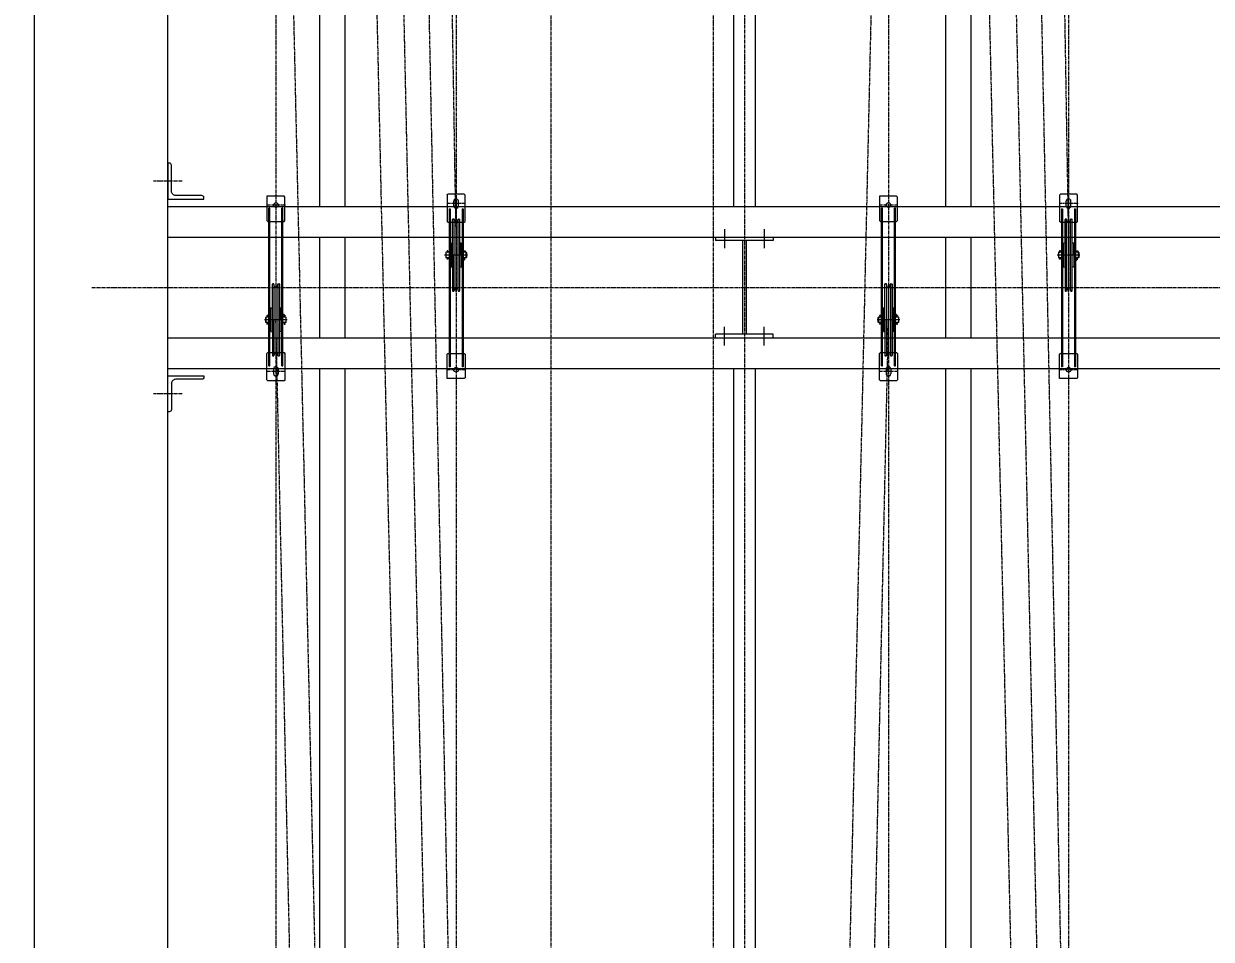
# Model space of a CAD drawing. Header units: millimetres. Extents: x 53635 to 142317, y 101101 to 147193.
# Drawn here: x 70416 to 73712, y 114912 to 117454 of the extents above; entities that cross this region are included whole.
import ezdxf

# ---------------------------------------------------------------- set-up
doc = ezdxf.new("R2010")
doc.units = ezdxf.units.MM
doc.header["$LTSCALE"] = 0.5
doc.header["$MEASUREMENT"] = 0
doc.linetypes.add('AXES2', pattern=[28.575, 19.05, -3.175, 3.175, -3.175])
doc.layers.get('0').update_dxf_attribs({"lineweight": 0})
for name, color, linetype, lineweight in [('-AXE', 1, 'AXES2', 0), ('-beton', 6, 'Continuous', 0), ('-fort', 7, 'Continuous', 0), ('AXE', 1, 'AXES2', 0), ('COT', 3, 'Continuous', 0), ('FORT', 7, 'Continuous', 0)]:
    doc.layers.add(name, color=color, linetype=linetype, lineweight=lineweight)
doc.styles.add('_TCW_TXTSTY_1', font='TIMES.TTF')
doc.styles.get("Standard").update_dxf_attribs({"font": 'TXT.SHX'})
doc.dimstyles.get("Standard").update_dxf_attribs({"dimscale": 10, "dimtxt": 1.5, "dimasz": 2, "dimexe": 1, "dimexo": 1, "dimgap": 1, "dimtad": 1, "dimrnd": 0.5, "dimdsep": 46, "dimtxsty": '_TCW_TXTSTY_1', "dimcen": 0.09, "dimclrd": 3, "dimclre": 3, "dimclrt": 3, "dimadec": 0, "dimazin": 0, "dimtfac": 1, "dimtdec": 3, "dimtmove": 0, "dimatfit": 0, "dimfxl": 1, "dimfrac": 2, "dimtolj": 1, "dimtzin": 0, "dimarcsym": 0})

# ---------------------------------------------------------------- blocks, each defined once
blk = doc.blocks.new('*D94')
at = {"layer": 'COT', "linetype": 'Continuous'}
for points in [[(69641.1, 122093), (69628.1, 121993), (69654.1, 121993)], [(69641.1, 105350.2), (69654.1, 105450.2), (69628.1, 105450.2)]]:
    blk.add_hatch(color=3, dxfattribs=at).paths.add_polyline_path(points)
at = {"linetype": 'ByBlock', "flags": 128}
for points in [[(69591.1, 114575.8), (69591.1, 114492.4), (69466.1, 114492.4), (69466.1, 114575.8)], [(69466.1, 114367.4), (69570.3, 114367.4), (69591.1, 114388.3), (69591.1, 114429.9), (69570.3, 114450.8), (69466.1, 114450.8)], [(69591.1, 114263.3), (69591.1, 114284.1), (69549.5, 114325.8), (69487, 114325.8), (69466.1, 114304.9), (69466.1, 114263.3), (69487, 114242.4), (69570.3, 114242.4), (69591.1, 114263.3)], [(69591.1, 114159.1), (69591.1, 114200.8)], [(69591.1, 114034.1), (69466.1, 114034.1), (69466.1, 114096.6), (69487, 114117.4), (69507.8, 114117.4), (69528.6, 114096.6), (69528.6, 114034.1)], [(69591.1, 113909.1), (69591.1, 113992.4), (69466.1, 113992.4), (69466.1, 113909.1), (69591.1, 113909.1)], [(69591.1, 113867.4), (69591.1, 113784.1), (69466.1, 113784.1), (69466.1, 113867.4)], [(69591.1, 113659.1), (69466.1, 113659.1)], [(69591.1, 113575.8), (69466.1, 113575.8)], [(69487, 113284.1), (69466.1, 113304.9), (69466.1, 113346.6), (69487, 113367.4), (69507.8, 113367.4), (69528.6, 113346.6), (69528.6, 113304.9), (69549.5, 113284.1), (69591.1, 113284.1), (69591.1, 113367.4)], [(69591.1, 113221.6), (69466.1, 113221.6), (69549.5, 113159.1), (69549.5, 113242.4)], [(69466.1, 113034.1), (69466.1, 113117.4), (69591.1, 113054.9)], [(69528.6, 112909.1), (69528.6, 112971.6), (69549.5, 112992.4), (69570.3, 112992.4), (69591.1, 112971.6), (69591.1, 112929.9), (69570.3, 112909.1), (69507.8, 112909.1), (69466.1, 112950.8), (69466.1, 112971.6)], [(69591.1, 112825.8), (69591.1, 112867.4)]]:
    blk.add_lwpolyline(points, dxfattribs=at)
at = {"linetype": 'ByBlock'}
for points in [[(69528.6, 114492.4), (69528.6, 114534.1)], [(69549.5, 114284.1), (69591.1, 114325.8)], [(69466.1, 114159.1), (69466.1, 114200.8)], [(69591.1, 114179.9), (69466.1, 114179.9)], [(69528.6, 114054.9), (69591.1, 114117.4)], [(69528.6, 113784.1), (69528.6, 113825.8)], [(69591.1, 113742.4), (69466.1, 113742.4)], [(69528.6, 113659.1), (69528.6, 113742.4)], [(69466.1, 113534.1), (69466.1, 113617.4)], [(69591.1, 112846.6), (69466.1, 112846.6), (69487, 112825.8)]]:
    blk.add_lwpolyline(points, dxfattribs=at)
at = {"layer": 'COT', "color": 3, "linetype": 'Continuous'}
for p, q in [((70570.9, 122093), (69591.1, 122093)), ((70570.9, 105350.2), (69591.1, 105350.2))]:
    blk.add_line(p, q, dxfattribs=at)
at = {"layer": 'COT', "color": 3, "linetype": 'Continuous', "flags": 128}
for points in [[(69641.1, 122093), (69628.1, 121993), (69654.1, 121993)], [(69641.1, 105350.2), (69654.1, 105450.2), (69628.1, 105450.2)]]:
    blk.add_lwpolyline(points, close=True, dxfattribs=at)
for points in [[(69641.1, 121993), (69641.1, 121993), (69641.1, 121993), (69641.1, 105450.2)], [(69641.1, 105450.2), (69641.1, 105450.2), (69641.1, 105450.2), (69641.1, 105450.2)]]:
    blk.add_lwpolyline(points, dxfattribs=at)
blk = doc.blocks.new('*D100')
at = {"layer": 'COT', "linetype": 'Continuous'}
for points in [[(69940.9, 122093), (69927.9, 121993), (69953.9, 121993)], [(69940.9, 113721.6), (69953.9, 113821.6), (69927.9, 113821.6)]]:
    blk.add_hatch(color=3, dxfattribs=at).paths.add_polyline_path(points)
at = {"linetype": 'ByBlock', "flags": 128}
for points in [[(69786.7, 118032.3), (69765.9, 118053.1), (69765.9, 118094.8), (69786.7, 118115.6), (69807.5, 118115.6), (69828.4, 118094.8), (69828.4, 118053.1), (69849.2, 118032.3), (69890.9, 118032.3), (69890.9, 118115.6)], [(69765.9, 117907.3), (69765.9, 117990.6), (69890.9, 117928.1)], [(69786.7, 117782.3), (69765.9, 117803.1), (69765.9, 117844.8), (69786.7, 117865.6), (69807.5, 117865.6), (69828.4, 117844.8), (69828.4, 117824)], [(69890.9, 117678.1), (69890.9, 117719.8), (69870, 117740.6), (69849.2, 117740.6), (69828.4, 117719.8), (69828.4, 117678.1), (69807.5, 117657.3), (69786.7, 117657.3), (69765.9, 117678.1), (69765.9, 117719.8), (69786.7, 117740.6), (69807.5, 117740.6), (69828.4, 117719.8)]]:
    blk.add_lwpolyline(points, dxfattribs=at)
at = {"linetype": 'ByBlock'}
for points in [[(69828.4, 117844.8), (69849.2, 117865.6), (69870, 117865.6), (69890.9, 117844.8), (69890.9, 117803.1), (69870, 117782.3)], [(69828.4, 117678.1), (69849.2, 117657.3), (69870, 117657.3), (69890.9, 117678.1)]]:
    blk.add_lwpolyline(points, dxfattribs=at)
at = {"layer": 'COT', "color": 3, "linetype": 'Continuous'}
for p, q in [((70520.9, 122093), (69890.9, 122093)), ((70309.5, 113721.6), (69890.9, 113721.6))]:
    blk.add_line(p, q, dxfattribs=at)
at = {"layer": 'COT', "color": 3, "linetype": 'Continuous', "flags": 128}
for points in [[(69940.9, 122093), (69927.9, 121993), (69953.9, 121993)], [(69940.9, 113721.6), (69953.9, 113821.6), (69927.9, 113821.6)]]:
    blk.add_lwpolyline(points, close=True, dxfattribs=at)
for points in [[(69940.9, 121993), (69940.9, 121993), (69940.9, 121993), (69940.9, 117907.3)], [(69940.9, 113821.6), (69940.9, 113821.6), (69940.9, 113821.6), (69940.9, 117907.3)]]:
    blk.add_lwpolyline(points, dxfattribs=at)

msp = doc.modelspace()

# ---------------------------------------------------------------- linework, layer by layer
at = {"layer": '-AXE'}
for p, q in [((72415.9, 121723.73), (72415.9, 105730.21)), ((70855.91, 117016.59), (70775.58, 117016.59)), ((70604.5, 116721.59), (77418.31, 116721.59)), ((70855.91, 116426.59), (70775.58, 116426.59))]:
    msp.add_line(p, q, dxfattribs=at)
at = {"layer": '-beton'}
for p, q in [((70445.89, 104896.59), (70445.89, 122516.59)), ((70815.89, 105296.59), (70815.89, 122146.59))]:
    msp.add_line(p, q, dxfattribs=at)
at = {"layer": '-fort'}
for p, q in [((72385.9, 119496.59), (72385.9, 116946.59)), ((72445.9, 119496.59), (72445.9, 116946.59)), ((70815.89, 116946.59), (77215.89, 116946.59)), ((72360.9, 116883.16), (72360.9, 116830.96)), ((72470.9, 116883.16), (72470.9, 116830.96)), ((70815.89, 116861.59), (77215.89, 116861.59)), ((72335.9, 116861.59), (72335.9, 116851.59)), ((72495.9, 116851.59), (72335.9, 116851.59)), ((72410.9, 116851.59), (72410.9, 116591.59)), ((72420.9, 116851.59), (72420.9, 116591.59)), ((72495.9, 116861.59), (72495.9, 116851.59)), ((72360.9, 116560.01), (72360.9, 116612.21)), ((72470.9, 116560.01), (72470.9, 116612.21)), ((70815.89, 116581.59), (77215.89, 116581.59)), ((72335.9, 116581.59), (72335.9, 116591.59)), ((72495.9, 116591.59), (72335.9, 116591.59)), ((72495.9, 116581.59), (72495.9, 116591.59)), ((70815.89, 116496.59), (77215.89, 116496.59)), ((72385.9, 116496.59), (72385.9, 113946.59)), ((72445.9, 116496.59), (72445.9, 113946.59))]:
    msp.add_line(p, q, dxfattribs=at)
for points in [[(70825.89, 117060.59, 0.4142136), (70819.89, 117066.59), (70815.89, 117066.59), (70815.89, 116966.59), (70915.89, 116966.59), (70915.89, 116970.59, 0.4142136), (70909.89, 116976.59), (70837.89, 116976.59, -0.4142136), (70825.89, 116988.59)], [(70825.89, 116382.59, -0.4142136), (70819.89, 116376.59), (70815.89, 116376.59), (70815.89, 116476.59), (70915.89, 116476.59), (70915.89, 116472.59, -0.4142136), (70909.89, 116466.59), (70837.89, 116466.59, 0.4142136), (70825.89, 116454.59)]]:
    msp.add_lwpolyline(points, format="xyb", close=True, dxfattribs=at)
at = {"layer": 'AXE'}
for p, q in [((71615.89, 121521.59), (71615.89, 106721.59)), ((73315.89, 121521.59), (73315.89, 106721.59)), ((71615.89, 107811.59), (71307.89, 121409.09)), ((71384.89, 121409.09), (71615.89, 110811.59)), ((71615.89, 113811.59), (71461.89, 121409.09)), ((71538.89, 121409.09), (71615.89, 116811.59)), ((73315.89, 107811.59), (73007.89, 121409.09)), ((73084.89, 121409.09), (73315.89, 110811.59)), ((73315.89, 113811.59), (73161.89, 121409.09)), ((73238.89, 121409.09), (73315.89, 116811.59)), ((71115.89, 120721.59), (71115.89, 105921.59)), ((72815.89, 120721.59), (72815.89, 105921.59)), ((71878.9, 119946.59), (71878.9, 107496.59)), ((72328.9, 119946.59), (72328.9, 107496.59)), ((71115.89, 119631.59), (71423.89, 106034.09)), ((72815.89, 119631.59), (72507.89, 106034.09)), ((71615.79, 116879.41), (71615.79, 116994.96)), ((73315.79, 116879.41), (73315.79, 116994.96)), ((71142.07, 116950.09), (71089.52, 116950.09)), ((71642.07, 116954.59), (71589.52, 116954.59)), ((72842.07, 116950.09), (72789.52, 116950.09)), ((73342.07, 116954.59), (73289.52, 116954.59)), ((71346.89, 106034.09), (71115.89, 116631.59)), ((72584.89, 106034.09), (72815.89, 116631.59)), ((71115.79, 116563.76), (71115.79, 116448.21)), ((72815.79, 116563.76), (72815.79, 116448.21)), ((71142.07, 116488.59), (71089.52, 116488.59)), ((71642.07, 116493.09), (71589.52, 116493.09)), ((72842.07, 116488.59), (72789.52, 116488.59)), ((73342.07, 116493.09), (73289.52, 116493.09))]:
    msp.add_line(p, q, dxfattribs=at)
at = {"layer": 'FORT'}
for p, q in [((71237.63, 116946.59), (71237.63, 119496.59)), ((71307.63, 116946.59), (71307.63, 119496.59)), ((72975.51, 116946.59), (72975.51, 119496.59)), ((73045.51, 116946.59), (73045.51, 119496.59)), ((71090.79, 116974.59), (71090.79, 116907.09)), ((71138.29, 116974.59), (71090.79, 116974.59)), ((71140.79, 116972.09), (71138.29, 116974.59)), ((71140.79, 116907.09), (71140.79, 116972.09)), ((71590.79, 116978.09), (71593.29, 116980.59)), ((71590.79, 116978.09), (71590.79, 116905.09)), ((71638.29, 116980.59), (71593.29, 116980.59)), ((71640.79, 116978.09), (71638.29, 116980.59)), ((71640.79, 116905.09), (71640.79, 116978.09)), ((72838.29, 116974.59), (72790.79, 116974.59)), ((72790.79, 116974.59), (72790.79, 116907.09)), ((72840.79, 116972.09), (72838.29, 116974.59)), ((72840.79, 116907.09), (72840.79, 116972.09)), ((73290.79, 116978.09), (73293.29, 116980.59)), ((73290.79, 116978.09), (73290.79, 116905.09)), ((73338.29, 116980.59), (73293.29, 116980.59)), ((73340.79, 116978.09), (73338.29, 116980.59)), ((73340.79, 116905.09), (73340.79, 116978.09)), ((71096.29, 116503.59), (71096.29, 116941.59)), ((71099.29, 116941.59), (71096.29, 116941.59)), ((71099.29, 116503.59), (71099.29, 116941.59)), ((71132.29, 116503.59), (71132.29, 116941.59)), ((71135.29, 116941.59), (71132.29, 116941.59)), ((71135.29, 116503.59), (71135.29, 116941.59)), ((71596.29, 116939.59), (71596.29, 116501.59)), ((71596.29, 116939.59), (71599.29, 116939.59)), ((71599.29, 116939.59), (71599.29, 116501.59)), ((71609.29, 116948.09), (71609.29, 116961.09)), ((71622.29, 116948.09), (71622.29, 116961.09)), ((71632.29, 116939.59), (71632.29, 116501.59)), ((71632.29, 116939.59), (71635.29, 116939.59)), ((71635.29, 116939.59), (71635.29, 116501.59)), ((72796.29, 116503.59), (72796.29, 116941.59)), ((72799.29, 116941.59), (72796.29, 116941.59)), ((72799.29, 116503.59), (72799.29, 116941.59)), ((72832.29, 116503.59), (72832.29, 116941.59)), ((72835.29, 116941.59), (72832.29, 116941.59)), ((72835.29, 116503.59), (72835.29, 116941.59)), ((73296.29, 116939.59), (73296.29, 116501.59)), ((73296.29, 116939.59), (73299.29, 116939.59)), ((73299.29, 116939.59), (73299.29, 116501.59)), ((73309.29, 116948.09), (73309.29, 116961.09)), ((73322.29, 116948.09), (73322.29, 116961.09)), ((73332.29, 116939.59), (73332.29, 116501.59)), ((73332.29, 116939.59), (73335.29, 116939.59)), ((73335.29, 116939.59), (73335.29, 116501.59)), ((71093.29, 116904.59), (71090.79, 116907.09)), ((71093.29, 116904.59), (71096.29, 116904.59)), ((71099.29, 116904.59), (71132.29, 116904.59)), ((71135.29, 116904.59), (71138.29, 116904.59)), ((71138.29, 116904.59), (71140.79, 116907.09)), ((71593.29, 116902.59), (71590.79, 116905.09)), ((71605.89, 116811.59), (71605.89, 116910.59)), ((71606.89, 116911.59), (71609.38, 116911.59)), ((71610.34, 116714.09), (71610.34, 116910.84)), ((71612.03, 116904.55), (71610.34, 116910.84)), ((71619.76, 116904.55), (71621.44, 116910.84)), ((71621.44, 116714.09), (71621.44, 116910.84)), ((71622.41, 116911.59), (71624.89, 116911.59)), ((71625.89, 116712.59), (71625.89, 116910.59)), ((71638.29, 116902.59), (71640.79, 116905.09)), ((72793.29, 116904.59), (72790.79, 116907.09)), ((72793.29, 116904.59), (72796.29, 116904.59)), ((72799.29, 116904.59), (72832.29, 116904.59)), ((72835.29, 116904.59), (72838.29, 116904.59)), ((72838.29, 116904.59), (72840.79, 116907.09)), ((73293.29, 116902.59), (73290.79, 116905.09)), ((73305.89, 116811.59), (73305.89, 116910.59)), ((73306.89, 116911.59), (73309.38, 116911.59)), ((73310.34, 116714.09), (73310.34, 116910.84)), ((73312.03, 116904.55), (73310.34, 116910.84)), ((73319.76, 116904.55), (73321.44, 116910.84)), ((73321.44, 116714.09), (73321.44, 116910.84)), ((73322.41, 116911.59), (73324.89, 116911.59)), ((73325.89, 116712.59), (73325.89, 116910.59)), ((73338.29, 116902.59), (73340.79, 116905.09)), ((71593.29, 116902.59), (71596.29, 116902.59)), ((71599.29, 116902.59), (71632.29, 116902.59)), ((71635.29, 116902.59), (71638.29, 116902.59)), ((73293.29, 116902.59), (73296.29, 116902.59)), ((73299.29, 116902.59), (73332.29, 116902.59)), ((73335.29, 116902.59), (73338.29, 116902.59)), ((71237.63, 116581.59), (71237.63, 116861.59)), ((71307.63, 116581.59), (71307.63, 116861.59)), ((71601.89, 116844.09), (71605.89, 116845.16)), ((71601.89, 116811.59), (71601.89, 116844.09)), ((71629.89, 116844.09), (71625.89, 116845.16)), ((71629.89, 116811.59), (71629.89, 116844.09)), ((72975.51, 116581.59), (72975.51, 116861.59)), ((73045.51, 116581.59), (73045.51, 116861.59)), ((73301.89, 116844.09), (73305.89, 116845.16)), ((73301.89, 116811.59), (73301.89, 116844.09)), ((73329.89, 116844.09), (73325.89, 116845.16)), ((73329.89, 116811.59), (73329.89, 116844.09)), ((71588.24, 116819.09), (71587.39, 116818.21)), ((71587.39, 116818.21), (71587.39, 116804.96)), ((71588.24, 116804.09), (71587.39, 116804.96)), ((71588.24, 116804.09), (71588.24, 116819.09)), ((71593.39, 116819.09), (71588.24, 116819.09)), ((71593.39, 116804.09), (71588.24, 116804.09)), ((71590.68, 116823.41), (71590.68, 116822.6)), ((71593.36, 116823.41), (71590.68, 116823.41)), ((71590.68, 116822.6), (71592.6, 116822.6)), ((71592.6, 116821.36), (71590.68, 116819.94)), ((71590.68, 116819.94), (71591.18, 116819.1)), ((71590.68, 116803.23), (71591.18, 116804.07)), ((71591.23, 116819.18), (71593.36, 116820.68)), ((71591.23, 116803.99), (71593.36, 116802.49)), ((71592.6, 116822.6), (71592.6, 116821.36)), ((71593.36, 116820.68), (71593.36, 116823.41)), ((71599.39, 116819.19), (71593.39, 116819.19)), ((71599.39, 116803.99), (71593.39, 116803.99)), ((71601.99, 116823.09), (71599.49, 116823.09)), ((71601.89, 116811.59), (71601.89, 116779.09)), ((71605.89, 116811.59), (71605.89, 116712.59)), ((71629.79, 116823.09), (71632.29, 116823.09)), ((71629.89, 116811.59), (71629.89, 116779.09)), ((71638.39, 116819.19), (71632.39, 116819.19)), ((71638.39, 116803.99), (71632.39, 116803.99)), ((71643.55, 116819.09), (71638.39, 116819.09)), ((71643.55, 116804.09), (71638.39, 116804.09)), ((71638.39, 116797.08), (71638.39, 116803.98)), ((71638.43, 116820.57), (71638.43, 116823.31)), ((71638.43, 116823.31), (71641.11, 116823.31)), ((71640.56, 116819.08), (71638.43, 116820.57)), ((71640.56, 116803.88), (71638.43, 116802.38)), ((71639.19, 116822.49), (71639.19, 116821.26)), ((71641.11, 116822.49), (71639.19, 116822.49)), ((71639.19, 116821.26), (71641.11, 116819.84)), ((71641.11, 116819.84), (71640.61, 116819)), ((71641.11, 116803.12), (71640.61, 116803.96)), ((71641.11, 116823.31), (71641.11, 116822.49)), ((71643.55, 116804.09), (71643.55, 116819.09)), ((71643.55, 116804.09), (71643.55, 116819.09)), ((71643.55, 116819.09), (71644.39, 116818.21)), ((71643.55, 116804.09), (71644.39, 116804.96)), ((71644.39, 116818.21), (71644.39, 116804.96)), ((73288.24, 116819.09), (73287.39, 116818.21)), ((73287.39, 116818.21), (73287.39, 116804.96)), ((73288.24, 116804.09), (73287.39, 116804.96)), ((73288.24, 116804.09), (73288.24, 116819.09)), ((73293.39, 116819.09), (73288.24, 116819.09)), ((73293.39, 116804.09), (73288.24, 116804.09)), ((73290.68, 116823.41), (73290.68, 116822.6)), ((73293.36, 116823.41), (73290.68, 116823.41)), ((73290.68, 116822.6), (73292.6, 116822.6)), ((73292.6, 116821.36), (73290.68, 116819.94)), ((73290.68, 116819.94), (73291.18, 116819.1)), ((73290.68, 116803.23), (73291.18, 116804.07)), ((73291.23, 116819.18), (73293.36, 116820.68)), ((73291.23, 116803.99), (73293.36, 116802.49)), ((73292.6, 116822.6), (73292.6, 116821.36)), ((73293.36, 116820.68), (73293.36, 116823.41)), ((73299.39, 116819.19), (73293.39, 116819.19)), ((73299.39, 116803.99), (73293.39, 116803.99)), ((73301.99, 116823.09), (73299.49, 116823.09)), ((73301.89, 116811.59), (73301.89, 116779.09)), ((73305.89, 116811.59), (73305.89, 116712.59)), ((73329.79, 116823.09), (73332.29, 116823.09)), ((73329.89, 116811.59), (73329.89, 116779.09)), ((73338.39, 116819.19), (73332.39, 116819.19)), ((73338.39, 116803.99), (73332.39, 116803.99)), ((73343.55, 116819.09), (73338.39, 116819.09)), ((73343.55, 116804.09), (73338.39, 116804.09)), ((73338.39, 116797.08), (73338.39, 116803.98)), ((73338.43, 116820.57), (73338.43, 116823.31)), ((73338.43, 116823.31), (73341.11, 116823.31)), ((73340.56, 116819.08), (73338.43, 116820.57)), ((73340.56, 116803.88), (73338.43, 116802.38)), ((73339.19, 116822.49), (73339.19, 116821.26)), ((73341.11, 116822.49), (73339.19, 116822.49)), ((73339.19, 116821.26), (73341.11, 116819.84)), ((73341.11, 116819.84), (73340.61, 116819)), ((73341.11, 116803.12), (73340.61, 116803.96)), ((73341.11, 116823.31), (73341.11, 116822.49)), ((73343.55, 116804.09), (73343.55, 116819.09)), ((73343.55, 116804.09), (73343.55, 116819.09)), ((73343.55, 116819.09), (73344.39, 116818.21)), ((73343.55, 116804.09), (73344.39, 116804.96)), ((73344.39, 116818.21), (73344.39, 116804.96)), ((71592.6, 116801.81), (71590.68, 116803.23)), ((71590.68, 116800.57), (71592.6, 116800.57)), ((71590.68, 116799.76), (71590.68, 116800.57)), ((71593.36, 116799.76), (71590.68, 116799.76)), ((71592.6, 116800.57), (71592.6, 116801.81)), ((71593.36, 116802.49), (71593.36, 116799.76)), ((71601.99, 116800.09), (71599.49, 116800.09)), ((71601.89, 116779.09), (71605.89, 116778.01)), ((71605.89, 116778.01), (71605.89, 116739.84)), ((71629.89, 116779.09), (71625.89, 116778.01)), ((71629.79, 116800.09), (71632.29, 116800.09)), ((71638.39, 116796.59), (71635.39, 116796.59)), ((71638.43, 116802.38), (71638.43, 116799.65)), ((71638.43, 116799.65), (71641.11, 116799.65)), ((71639.19, 116801.7), (71641.11, 116803.12)), ((71639.19, 116800.46), (71639.19, 116801.7)), ((71641.11, 116800.46), (71639.19, 116800.46)), ((71641.11, 116799.65), (71641.11, 116800.46)), ((73292.6, 116801.81), (73290.68, 116803.23)), ((73290.68, 116800.57), (73292.6, 116800.57)), ((73290.68, 116799.76), (73290.68, 116800.57)), ((73293.36, 116799.76), (73290.68, 116799.76)), ((73292.6, 116800.57), (73292.6, 116801.81)), ((73293.36, 116802.49), (73293.36, 116799.76)), ((73301.99, 116800.09), (73299.49, 116800.09)), ((73301.89, 116779.09), (73305.89, 116778.01)), ((73305.89, 116778.01), (73305.89, 116739.84)), ((73329.89, 116779.09), (73325.89, 116778.01)), ((73329.79, 116800.09), (73332.29, 116800.09)), ((73338.39, 116796.59), (73335.39, 116796.59)), ((73338.43, 116802.38), (73338.43, 116799.65)), ((73338.43, 116799.65), (73341.11, 116799.65)), ((73339.19, 116801.7), (73341.11, 116803.12)), ((73339.19, 116800.46), (73339.19, 116801.7)), ((73341.11, 116800.46), (73339.19, 116800.46)), ((73341.11, 116799.65), (73341.11, 116800.46)), ((71105.89, 116631.59), (71105.89, 116730.59)), ((71106.89, 116731.59), (71109.38, 116731.59)), ((71112.03, 116724.55), (71110.34, 116730.84)), ((71110.34, 116729.09), (71110.34, 116532.33)), ((71119.76, 116724.55), (71121.44, 116730.84)), ((71121.44, 116729.09), (71121.44, 116532.33)), ((71122.41, 116731.59), (71124.89, 116731.59)), ((71125.89, 116730.59), (71125.89, 116532.59)), ((71606.89, 116711.59), (71609.38, 116711.59)), ((71612.03, 116718.62), (71610.34, 116712.33)), ((71619.76, 116718.62), (71621.44, 116712.33)), ((71622.41, 116711.59), (71624.89, 116711.59)), ((72805.89, 116631.59), (72805.89, 116730.59)), ((72806.89, 116731.59), (72809.38, 116731.59)), ((72812.03, 116724.55), (72810.34, 116730.84)), ((72810.34, 116729.09), (72810.34, 116532.33)), ((72819.76, 116724.55), (72821.44, 116730.84)), ((72821.44, 116729.09), (72821.44, 116532.33)), ((72822.41, 116731.59), (72824.89, 116731.59)), ((72825.89, 116730.59), (72825.89, 116532.59)), ((73306.89, 116711.59), (73309.38, 116711.59)), ((73312.03, 116718.62), (73310.34, 116712.33)), ((73319.76, 116718.62), (73321.44, 116712.33)), ((73322.41, 116711.59), (73324.89, 116711.59)), ((71105.89, 116665.16), (71105.89, 116703.33)), ((72805.89, 116665.16), (72805.89, 116703.33)), ((71088.24, 116639.09), (71087.39, 116638.21)), ((71093.39, 116639.09), (71088.24, 116639.09)), ((71088.24, 116639.09), (71088.24, 116624.09)), ((71090.68, 116643.41), (71090.68, 116642.6)), ((71093.36, 116643.41), (71090.68, 116643.41)), ((71090.68, 116642.6), (71092.6, 116642.6)), ((71092.6, 116641.36), (71090.68, 116639.94)), ((71090.68, 116639.94), (71091.18, 116639.1)), ((71091.23, 116639.18), (71093.36, 116640.68)), ((71092.6, 116642.6), (71092.6, 116641.36)), ((71093.36, 116640.68), (71093.36, 116643.41)), ((71099.39, 116639.19), (71093.39, 116639.19)), ((71101.99, 116643.09), (71099.49, 116643.09)), ((71101.89, 116664.09), (71105.89, 116665.16)), ((71101.89, 116631.59), (71101.89, 116664.09)), ((71129.89, 116664.09), (71125.89, 116665.16)), ((71129.79, 116643.09), (71132.29, 116643.09)), ((71129.89, 116631.59), (71129.89, 116664.09)), ((71138.39, 116639.19), (71132.39, 116639.19)), ((71138.39, 116646.59), (71135.39, 116646.59)), ((71138.39, 116646.09), (71138.39, 116639.19)), ((71143.55, 116639.09), (71138.39, 116639.09)), ((71138.43, 116643.52), (71141.11, 116643.52)), ((71138.43, 116640.79), (71138.43, 116643.52)), ((71140.56, 116639.29), (71138.43, 116640.79)), ((71141.11, 116642.71), (71139.19, 116642.71)), ((71139.19, 116642.71), (71139.19, 116641.47)), ((71139.19, 116641.47), (71141.11, 116640.05)), ((71141.11, 116640.05), (71140.61, 116639.21)), ((71141.11, 116643.52), (71141.11, 116642.71)), ((71143.55, 116639.09), (71144.39, 116638.21)), ((71143.55, 116639.09), (71143.55, 116624.09)), ((71143.55, 116639.09), (71143.55, 116624.09)), ((72788.24, 116639.09), (72787.39, 116638.21)), ((72793.39, 116639.09), (72788.24, 116639.09)), ((72788.24, 116639.09), (72788.24, 116624.09)), ((72793.36, 116643.41), (72790.68, 116643.41)), ((72790.68, 116643.41), (72790.68, 116642.6)), ((72790.68, 116642.6), (72792.6, 116642.6)), ((72792.6, 116641.36), (72790.68, 116639.94)), ((72790.68, 116639.94), (72791.18, 116639.1)), ((72791.23, 116639.18), (72793.36, 116640.68)), ((72792.6, 116642.6), (72792.6, 116641.36)), ((72793.36, 116640.68), (72793.36, 116643.41)), ((72799.39, 116639.19), (72793.39, 116639.19)), ((72801.99, 116643.09), (72799.49, 116643.09)), ((72801.89, 116664.09), (72805.89, 116665.16)), ((72801.89, 116631.59), (72801.89, 116664.09)), ((72829.89, 116664.09), (72825.89, 116665.16)), ((72829.79, 116643.09), (72832.29, 116643.09)), ((72829.89, 116631.59), (72829.89, 116664.09)), ((72838.39, 116639.19), (72832.39, 116639.19)), ((72838.39, 116646.59), (72835.39, 116646.59)), ((72838.39, 116646.09), (72838.39, 116639.19)), ((72843.55, 116639.09), (72838.39, 116639.09)), ((72838.43, 116640.79), (72838.43, 116643.52)), ((72838.43, 116643.52), (72841.11, 116643.52)), ((72840.56, 116639.29), (72838.43, 116640.79)), ((72839.19, 116642.71), (72839.19, 116641.47)), ((72841.11, 116642.71), (72839.19, 116642.71)), ((72839.19, 116641.47), (72841.11, 116640.05)), ((72841.11, 116640.05), (72840.61, 116639.21)), ((72841.11, 116643.52), (72841.11, 116642.71)), ((72843.55, 116639.09), (72843.55, 116624.09)), ((72843.55, 116639.09), (72843.55, 116624.09)), ((72843.55, 116639.09), (72844.39, 116638.21)), ((71087.39, 116624.96), (71087.39, 116638.21)), ((71088.24, 116624.09), (71087.39, 116624.96)), ((71093.39, 116624.09), (71088.24, 116624.09)), ((71090.68, 116623.23), (71091.18, 116624.07)), ((71092.6, 116621.81), (71090.68, 116623.23)), ((71090.68, 116620.57), (71092.6, 116620.57)), ((71090.68, 116619.76), (71090.68, 116620.57)), ((71093.36, 116619.76), (71090.68, 116619.76)), ((71091.23, 116623.99), (71093.36, 116622.49)), ((71092.6, 116620.57), (71092.6, 116621.81)), ((71093.36, 116622.49), (71093.36, 116619.76)), ((71099.39, 116623.99), (71093.39, 116623.99)), ((71101.99, 116620.09), (71099.49, 116620.09)), ((71101.89, 116631.59), (71101.89, 116599.09)), ((71105.89, 116631.59), (71105.89, 116532.59)), ((71129.79, 116620.09), (71132.29, 116620.09)), ((71129.89, 116631.59), (71129.89, 116599.09)), ((71138.39, 116623.99), (71132.39, 116623.99)), ((71143.55, 116624.09), (71138.39, 116624.09)), ((71140.56, 116624.09), (71138.43, 116622.6)), ((71138.43, 116622.6), (71138.43, 116619.86)), ((71138.43, 116619.86), (71141.11, 116619.86)), ((71139.19, 116621.91), (71141.11, 116623.33)), ((71139.19, 116620.68), (71139.19, 116621.91)), ((71141.11, 116620.68), (71139.19, 116620.68)), ((71141.11, 116623.33), (71140.61, 116624.17)), ((71141.11, 116619.86), (71141.11, 116620.68)), ((71143.55, 116624.09), (71144.39, 116624.96)), ((71144.39, 116624.96), (71144.39, 116638.21)), ((72787.39, 116624.96), (72787.39, 116638.21)), ((72788.24, 116624.09), (72787.39, 116624.96)), ((72793.39, 116624.09), (72788.24, 116624.09)), ((72790.68, 116623.23), (72791.18, 116624.07)), ((72792.6, 116621.81), (72790.68, 116623.23)), ((72790.68, 116620.57), (72792.6, 116620.57)), ((72790.68, 116619.76), (72790.68, 116620.57)), ((72793.36, 116619.76), (72790.68, 116619.76)), ((72791.23, 116623.99), (72793.36, 116622.49)), ((72792.6, 116620.57), (72792.6, 116621.81)), ((72793.36, 116622.49), (72793.36, 116619.76)), ((72799.39, 116623.99), (72793.39, 116623.99)), ((72801.99, 116620.09), (72799.49, 116620.09)), ((72801.89, 116631.59), (72801.89, 116599.09)), ((72805.89, 116631.59), (72805.89, 116532.59)), ((72829.79, 116620.09), (72832.29, 116620.09)), ((72829.89, 116631.59), (72829.89, 116599.09)), ((72838.39, 116623.99), (72832.39, 116623.99)), ((72843.55, 116624.09), (72838.39, 116624.09)), ((72840.56, 116624.09), (72838.43, 116622.6)), ((72838.43, 116622.6), (72838.43, 116619.86)), ((72838.43, 116619.86), (72841.11, 116619.86)), ((72839.19, 116621.91), (72841.11, 116623.33)), ((72839.19, 116620.68), (72839.19, 116621.91)), ((72841.11, 116620.68), (72839.19, 116620.68)), ((72841.11, 116623.33), (72840.61, 116624.17)), ((72841.11, 116619.86), (72841.11, 116620.68)), ((72843.55, 116624.09), (72844.39, 116624.96)), ((72844.39, 116624.96), (72844.39, 116638.21)), ((71101.89, 116599.09), (71105.89, 116598.01)), ((71129.89, 116599.09), (71125.89, 116598.01)), ((72801.89, 116599.09), (72805.89, 116598.01)), ((72829.89, 116599.09), (72825.89, 116598.01)), ((71093.29, 116540.59), (71090.79, 116538.09)), ((71093.29, 116540.59), (71096.29, 116540.59)), ((71099.29, 116540.59), (71132.29, 116540.59)), ((71135.29, 116540.59), (71138.29, 116540.59)), ((71138.29, 116540.59), (71140.79, 116538.09)), ((72793.29, 116540.59), (72790.79, 116538.09)), ((72793.29, 116540.59), (72796.29, 116540.59)), ((72799.29, 116540.59), (72832.29, 116540.59)), ((72835.29, 116540.59), (72838.29, 116540.59)), ((72838.29, 116540.59), (72840.79, 116538.09)), ((71090.79, 116465.09), (71090.79, 116538.09)), ((71106.89, 116531.59), (71109.38, 116531.59)), ((71112.03, 116538.62), (71110.34, 116532.33)), ((71119.76, 116538.62), (71121.44, 116532.33)), ((71122.41, 116531.59), (71124.89, 116531.59)), ((71140.79, 116538.09), (71140.79, 116465.09)), ((71593.29, 116538.59), (71590.79, 116536.09)), ((71590.79, 116468.59), (71590.79, 116536.09)), ((71593.29, 116538.59), (71596.29, 116538.59)), ((71599.29, 116538.59), (71632.29, 116538.59)), ((71635.29, 116538.59), (71638.29, 116538.59)), ((71638.29, 116538.59), (71640.79, 116536.09)), ((71640.79, 116536.09), (71640.79, 116471.09)), ((72790.79, 116465.09), (72790.79, 116538.09)), ((72806.89, 116531.59), (72809.38, 116531.59)), ((72812.03, 116538.62), (72810.34, 116532.33)), ((72819.76, 116538.62), (72821.44, 116532.33)), ((72822.41, 116531.59), (72824.89, 116531.59)), ((72840.79, 116538.09), (72840.79, 116465.09)), ((73293.29, 116538.59), (73290.79, 116536.09)), ((73290.79, 116468.59), (73290.79, 116536.09)), ((73293.29, 116538.59), (73296.29, 116538.59)), ((73299.29, 116538.59), (73332.29, 116538.59)), ((73335.29, 116538.59), (73338.29, 116538.59)), ((73338.29, 116538.59), (73340.79, 116536.09)), ((73340.79, 116536.09), (73340.79, 116471.09)), ((71096.29, 116503.59), (71099.29, 116503.59)), ((71109.29, 116495.09), (71109.29, 116482.09)), ((71122.29, 116495.09), (71122.29, 116482.09)), ((71132.29, 116503.59), (71135.29, 116503.59)), ((71237.63, 113946.59), (71237.63, 116496.59)), ((71307.63, 113946.59), (71307.63, 116496.59)), ((71599.29, 116501.59), (71596.29, 116501.59)), ((71635.29, 116501.59), (71632.29, 116501.59)), ((72796.29, 116503.59), (72799.29, 116503.59)), ((72809.29, 116495.09), (72809.29, 116482.09)), ((72822.29, 116495.09), (72822.29, 116482.09)), ((72832.29, 116503.59), (72835.29, 116503.59)), ((72975.51, 113946.59), (72975.51, 116496.59)), ((73045.51, 113946.59), (73045.51, 116496.59)), ((73299.29, 116501.59), (73296.29, 116501.59)), ((73335.29, 116501.59), (73332.29, 116501.59)), ((71090.79, 116465.09), (71093.29, 116462.59)), ((71138.29, 116462.59), (71093.29, 116462.59)), ((71140.79, 116465.09), (71138.29, 116462.59)), ((71638.29, 116468.59), (71590.79, 116468.59)), ((71640.79, 116471.09), (71638.29, 116468.59)), ((72790.79, 116465.09), (72793.29, 116462.59)), ((72838.29, 116462.59), (72793.29, 116462.59)), ((72840.79, 116465.09), (72838.29, 116462.59)), ((73338.29, 116468.59), (73290.79, 116468.59)), ((73340.79, 116471.09), (73338.29, 116468.59))]:
    msp.add_line(p, q, dxfattribs=at)
at = {"layer": 'FORT', "color": 1}
for p, q in [((71615.89, 116708.09), (71615.89, 116910.38)), ((73315.89, 116708.09), (73315.89, 116910.38)), ((71647.04, 116811.59), (71584.09, 116811.59)), ((73347.04, 116811.59), (73284.09, 116811.59)), ((71115.89, 116735.09), (71115.89, 116532.79)), ((72815.89, 116735.09), (72815.89, 116532.79)), ((71147.04, 116631.59), (71084.09, 116631.59)), ((72847.04, 116631.59), (72784.09, 116631.59))]:
    msp.add_line(p, q, dxfattribs=at)
at = {"layer": 'FORT'}
for centre in [(71115.79, 116950.09), (72815.79, 116950.09), (71615.79, 116493.09), (73315.79, 116493.09)]:
    msp.add_circle(centre, 6.5, dxfattribs=at)
for centre, radius, start, end in [((71615.79, 116961.09), 6.5, 0, 180), ((71615.79, 116948.09), 6.5, 180, 360), ((73315.79, 116961.09), 6.5, 0, 180), ((73315.79, 116948.09), 6.5, 180, 360), ((71606.89, 116910.59), 1, 90, 180), ((71609.38, 116910.59), 1, 15, 90), ((71615.89, 116905.59), 4, -165, -15), ((71622.41, 116910.59), 1, 90, 165), ((71624.89, 116910.59), 1, 0, 90), ((73306.89, 116910.59), 1, 90, 180), ((73309.38, 116910.59), 1, 15, 90), ((73315.89, 116905.59), 4, -165, -15), ((73322.41, 116910.59), 1, 90, 165), ((73324.89, 116910.59), 1, 0, 90), ((71106.89, 116730.59), 1, 90, 180), ((71109.38, 116730.59), 1, 15, 90), ((71115.89, 116725.59), 4, -165, -15), ((71122.41, 116730.59), 1, 90, 165), ((71124.89, 116730.59), 1, 0, 90), ((71606.89, 116712.59), 1, 180, 270), ((71609.38, 116712.59), 1, -90, -15), ((71615.89, 116717.59), 4, 15, 165), ((71622.41, 116712.59), 1, -165, -90), ((71624.89, 116712.59), 1, -90, 0), ((72806.89, 116730.59), 1, 90, 180), ((72809.38, 116730.59), 1, 15, 90), ((72815.89, 116725.59), 4, -165, -15), ((72822.41, 116730.59), 1, 90, 165), ((72824.89, 116730.59), 1, 0, 90), ((73306.89, 116712.59), 1, 180, 270), ((73309.38, 116712.59), 1, -90, -15), ((73315.89, 116717.59), 4, 15, 165), ((73322.41, 116712.59), 1, -165, -90), ((73324.89, 116712.59), 1, -90, 0), ((71115.89, 116537.59), 4, 15, 165), ((72815.89, 116537.59), 4, 15, 165), ((71106.89, 116532.59), 1, 180, 270), ((71109.38, 116532.59), 1, -90, -15), ((71122.41, 116532.59), 1, -165, -90), ((71124.89, 116532.59), 1, -90, 0), ((72806.89, 116532.59), 1, 180, 270), ((72809.38, 116532.59), 1, -90, -15), ((72822.41, 116532.59), 1, -165, -90), ((72824.89, 116532.59), 1, -90, 0), ((71115.79, 116495.09), 6.5, 0, 180), ((71115.79, 116482.09), 6.5, 180, 360), ((72815.79, 116495.09), 6.5, 0, 180), ((72815.79, 116482.09), 6.5, 180, 360)]:
    msp.add_arc(centre, radius, start, end, dxfattribs=at)
at = {"layer": 'FORT', "linetype": 'Continuous'}
for p in [(71608.23, 116911.59), (73308.23, 116911.59), (71601.89, 116779.09), (71601.89, 116779.09), (71629.89, 116779.09), (73301.89, 116779.09), (73301.89, 116779.09), (73329.89, 116779.09), (71108.23, 116731.59), (71608.23, 116711.59), (72808.23, 116731.59), (73308.23, 116711.59), (71101.89, 116664.09), (71101.89, 116664.09), (71129.89, 116664.09), (72801.89, 116664.09), (72801.89, 116664.09), (72829.89, 116664.09), (71108.23, 116531.59), (72808.23, 116531.59)]:
    msp.add_point(p, dxfattribs=at)

# ---------------------------------------------------------------- dimensions: what is measured, and where the dimension line sits
at = {"layer": 'COT', "linetype": 'Continuous'}
dim = msp.add_linear_dim(base=(69641.14, 105350.15), p1=(70620.88, 122093.02), p2=(70620.88, 105350.15), angle=90, text='16742 THEORIQUE', dimstyle='Standard', override={"dimscale": 50, "dimtxt": 2.5, "dimdec": 0, "dimtxsty": 'Standard', "dimtdec": 0}, dxfattribs=at)
dim.commit()
dim.dimension.update_dxf_attribs({"geometry": '*D94', "text_midpoint": (69641.14, 113721.59), "dimtype": 160})
dim = msp.add_linear_dim(base=(69940.88, 122093.02), p1=(70359.48, 113721.59), p2=(70570.88, 122093.02), angle=90, dimstyle='Standard', override={"dimscale": 50, "dimtxt": 2.5, "dimdec": 0, "dimtxsty": 'Standard', "dimtdec": 0}, dxfattribs=at)
dim.commit()
dim.dimension.update_dxf_attribs({"geometry": '*D100', "text_midpoint": (69828.38, 117907.3)})

doc.saveas('drawing.dxf')
